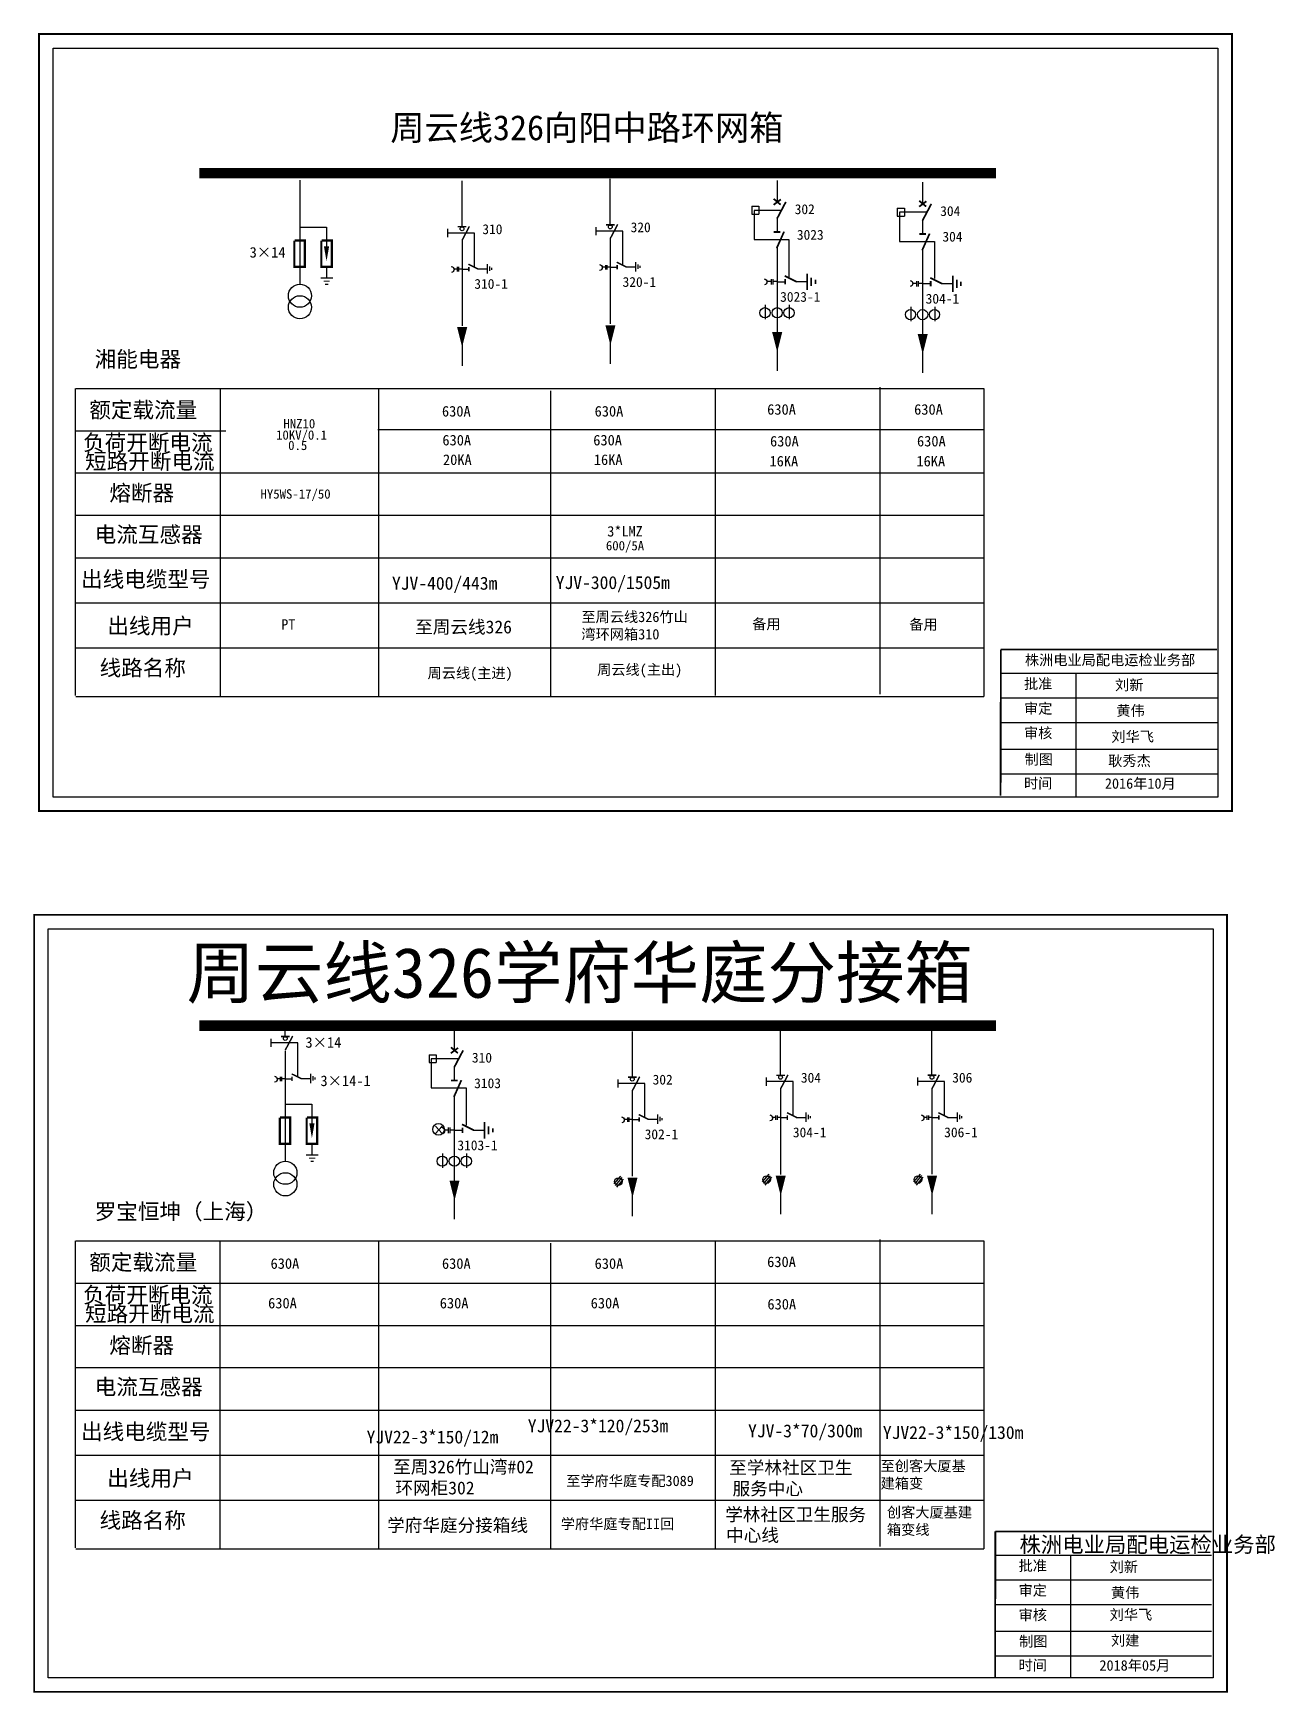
# Model space of a CAD drawing. Extents: x 981 to 1593, y -353 to -88.
# Drawn here: x 981.1 to 1179.2, y -352.9 to -88.2 of the extents above; entities that cross this region are included whole.
import ezdxf

# ---------------------------------------------------------------- set-up
doc = ezdxf.new("R2010")
doc.units = 0
doc.header["$LTSCALE"] = 5
doc.linetypes.add('ACAD_ISO02W100', pattern=[15, 12, -3])
doc.layers.get('0').update_dxf_attribs({"linetype": 'CONTINUOUS'})
doc.layers.add('1', color=7, linetype='CONTINUOUS')
doc.styles.add('H1', font='')
doc.styles.add('HZ', font='simkai_0.ttf', dxfattribs={"width": 0.75, "oblique": 9.998114})
doc.styles.get("Standard").update_dxf_attribs({"font": 'simkai_0.ttf', "width": 0.8})
doc.styles.add('字体', font='simkai_0.ttf', dxfattribs={"height": 2.5})
doc.styles.get('H1').set_extended_font_data('SimSun')

# ---------------------------------------------------------------- blocks, each defined once
blk = doc.blocks.new('JD')
for points in [[(-2, 0.2), (-2, -0.2), (2, 0.2), (2, -0.2)], [(1, -1.2), (1, -0.8), (-1, -1.2), (-1, -0.8)], [(-0.5, -1.8), (-0.5, -2.2), (0.5, -1.8), (0.5, -2.2)]]:
    blk.add_trace(points)

msp = doc.modelspace()

# ---------------------------------------------------------------- linework, layer by layer
for p, q in [((1023.61, -111.62), (1023.61, -128.26)), ((1023.59, -119.09), (1027.88, -119.09)), ((1027.88, -119.09), (1027.88, -122.23)), ((1027.88, -125.52), (1027.88, -127.15)), ((987.77, -144.84), (987.77, -193.81)), ((1010.89, -144.84), (1010.89, -193.98)), ((1036.16, -144.84), (1036.16, -193.98)), ((1063.61, -145.22), (1063.61, -193.98)), ((1089.88, -144.86), (1089.88, -193.83)), ((1116.19, -144.62), (1116.19, -193.6)), ((1132.76, -144.83), (1132.76, -193.98))]:
    msp.add_line(p, q)
at = {"color": 0}
for p, q in [((1049.45, -111.72), (1049.45, -119)), ((1073.11, -111.41), (1073.11, -118.69)), ((1099.76, -111.63), (1099.76, -115.11)), ((1122.97, -111.93), (1122.97, -115.41)), ((1095.73, -115.76), (1095.73, -117.02)), ((1095.73, -115.76), (1096.86, -115.76)), ((1100.32, -116.42), (1096.09, -116.42)), ((1096.09, -116.42), (1096.09, -121.06)), ((1096.86, -115.76), (1096.86, -117.02)), ((1118.95, -116.07), (1118.95, -117.32)), ((1118.95, -116.07), (1120.08, -116.07)), ((1120.08, -116.07), (1120.08, -117.32)), ((1095.73, -117.02), (1096.86, -117.02)), ((1099.76, -117.68), (1099.76, -119.8)), ((1118.95, -117.32), (1120.08, -117.32)), ((1123.54, -116.72), (1119.31, -116.72)), ((1119.31, -116.72), (1119.31, -121.36)), ((1122.97, -117.98), (1122.97, -120.1)), ((1049.5, -121.15), (1049.5, -134.84)), ((1073.16, -120.84), (1073.16, -134.53)), ((1096.09, -121.06), (1101.67, -121.06)), ((1101.67, -121.06), (1101.67, -127)), ((1119.31, -121.36), (1124.89, -121.36)), ((1124.89, -121.36), (1124.89, -127.3)), ((1099.76, -122.14), (1099.76, -135.95)), ((1122.97, -122.44), (1122.97, -136.25)), ((1049.5, -125.79), (1050.59, -125.79)), ((1052.01, -125.76), (1053.49, -125.76)), ((1073.16, -125.48), (1074.25, -125.48)), ((1075.67, -125.45), (1077.15, -125.45)), ((1099.76, -127.81), (1101.06, -127.81)), ((1102.77, -127.77), (1104.55, -127.77)), ((1122.97, -128.11), (1124.28, -128.11)), ((1125.99, -128.08), (1127.76, -128.08)), ((1097.88, -131.5), (1097.88, -133.8)), ((1101.72, -131.5), (1101.72, -133.8)), ((1121.1, -131.8), (1121.1, -134.1)), ((1124.93, -131.8), (1124.93, -134.1)), ((1049.5, -135.63), (1049.5, -141.21)), ((1073.15, -135.33), (1073.15, -140.9)), ((1099.77, -137.8), (1099.77, -142.01)), ((1122.98, -138.11), (1122.98, -142.31)), ((1021.25, -246.62), (1021.25, -248.16)), ((1048.26, -246.97), (1048.26, -250.45)), ((1076.63, -247.38), (1076.63, -254.65)), ((1100.29, -247.07), (1100.29, -254.35)), ((1124.43, -247.06), (1124.43, -254.34)), ((1021.27, -250.47), (1021.27, -268.15)), ((1044.24, -251.11), (1044.24, -252.36)), ((1044.24, -251.11), (1045.37, -251.11)), ((1045.37, -251.11), (1045.37, -252.36)), ((1044.24, -252.36), (1045.37, -252.36)), ((1048.83, -251.76), (1044.6, -251.76)), ((1044.6, -251.76), (1044.6, -256.4)), ((1048.26, -253.02), (1048.26, -255.14)), ((1021.3, -254.95), (1022.38, -254.95)), ((1023.81, -254.92), (1025.29, -254.92)), ((1044.6, -256.4), (1050.18, -256.4)), ((1050.18, -256.4), (1050.18, -262.34)), ((1100.33, -256.49), (1100.33, -270.19)), ((1124.48, -256.49), (1124.48, -270.18)), ((1021.26, -258.99), (1025.55, -258.99)), ((1025.55, -258.99), (1025.55, -262.12)), ((1048.26, -257.48), (1048.26, -271.29)), ((1076.67, -256.8), (1076.67, -270.49)), ((1076.67, -261.44), (1077.76, -261.44)), ((1079.18, -261.41), (1080.66, -261.41)), ((1100.33, -261.13), (1101.42, -261.13)), ((1102.84, -261.1), (1104.32, -261.1)), ((1124.48, -261.13), (1125.57, -261.13)), ((1126.99, -261.1), (1128.47, -261.1)), ((1048.26, -263.15), (1049.57, -263.15)), ((1051.27, -263.12), (1053.05, -263.12)), ((1025.55, -265.42), (1025.55, -267.04)), ((1046.39, -266.84), (1046.39, -269.14)), ((1050.22, -266.84), (1050.22, -269.14)), ((1074.77, -270.46), (1073.73, -271.71)), ((1075.01, -270.71), (1073.96, -271.95)), ((1075.21, -270.96), (1074.17, -272.21)), ((1076.67, -271.29), (1076.67, -276.86)), ((1098.43, -270.15), (1097.39, -271.4)), ((1098.66, -270.4), (1097.62, -271.65)), ((1098.87, -270.66), (1097.83, -271.9)), ((1100.33, -270.98), (1100.33, -276.56)), ((1122.58, -270.15), (1121.54, -271.4)), ((1122.81, -270.39), (1121.77, -271.64)), ((1123.02, -270.65), (1121.98, -271.9)), ((1124.48, -270.98), (1124.48, -276.55)), ((1048.27, -273.15), (1048.27, -277.35)), ((1116.19, -280.59), (1116.19, -329.57)), ((987.77, -280.81), (987.77, -329.78)), ((1010.88, -280.81), (1010.88, -329.95)), ((1036.15, -280.81), (1036.15, -329.95)), ((1063.6, -281.19), (1063.6, -329.95)), ((1089.88, -280.83), (1089.88, -329.8)), ((1132.75, -280.8), (1132.75, -329.95))]:
    msp.add_line(p, q, dxfattribs=at)
at = {"color": 0, "linetype": 'Continuous'}
for p, q in [((1053.53, -124.99), (1053.53, -126.48)), ((1053.88, -125.37), (1053.88, -126.06)), ((1054.22, -125.57), (1054.22, -125.89)), ((1077.19, -124.68), (1077.19, -126.17)), ((1077.54, -125.07), (1077.54, -125.76)), ((1077.88, -125.26), (1077.88, -125.59)), ((1135.46, -190.23), (1169.98, -190.23)), ((1147.44, -190.23), (1147.44, -209.86)), ((1135.46, -194.17), (1169.98, -194.17)), ((1135.46, -198.1), (1169.98, -198.1)), ((1135.46, -202.39), (1169.98, -202.39)), ((1135.46, -206.32), (1169.98, -206.32)), ((1025.33, -254.15), (1025.33, -255.64)), ((1025.68, -254.54), (1025.68, -255.23)), ((1026.02, -254.73), (1026.02, -255.05)), ((1080.71, -260.64), (1080.71, -262.14)), ((1081.05, -261.03), (1081.05, -261.72)), ((1081.4, -261.22), (1081.4, -261.55)), ((1104.36, -260.33), (1104.36, -261.83)), ((1104.71, -260.72), (1104.71, -261.41)), ((1105.06, -260.92), (1105.06, -261.24)), ((1128.51, -260.33), (1128.51, -261.82)), ((1128.86, -260.72), (1128.86, -261.41)), ((1129.21, -260.91), (1129.21, -261.23)), ((1046.34, -262.51), (1045.25, -263.67)), ((1045.25, -262.51), (1046.34, -263.67)), ((987.87, -280.8), (1132.75, -280.8)), ((987.77, -287.55), (1011.82, -287.55)), ((1011.82, -287.55), (1132.67, -287.55)), ((987.77, -294.28), (1030.48, -294.28)), ((1030.19, -294.28), (1132.75, -294.28)), ((987.77, -301.02), (1132.75, -301.02)), ((987.77, -307.83), (1132.75, -307.83)), ((987.77, -315.01), (1132.75, -315.01)), ((987.87, -322.17), (1132.75, -322.17)), ((987.87, -329.95), (1132.75, -329.95)), ((1134.6, -330.92), (1169.11, -330.92)), ((1146.58, -330.92), (1146.58, -350.54)), ((1134.6, -334.86), (1169.11, -334.86)), ((1134.6, -338.79), (1169.11, -338.79)), ((1134.6, -343.08), (1169.11, -343.08)), ((1134.6, -347.01), (1169.11, -347.01))]:
    msp.add_line(p, q, dxfattribs=at)
at = {"linetype": 'Continuous'}
for p, q in [((987.87, -144.83), (1132.76, -144.83)), ((987.77, -151.58), (1011.82, -151.58)), ((1036.09, -151.38), (1132.76, -151.38)), ((987.77, -158.31), (1030.49, -158.31)), ((1030.2, -158.31), (1132.76, -158.31)), ((987.77, -165.05), (1132.76, -165.05)), ((987.77, -171.87), (1132.76, -171.87)), ((987.77, -179.04), (1132.76, -179.04)), ((987.87, -186.2), (1132.76, -186.2)), ((987.87, -193.98), (1132.76, -193.98))]:
    msp.add_line(p, q, dxfattribs=at)
at = {"color": 0, "linetype": 'Continuous', "const_width": 0.277}
for points in [[(982, -88.29), (1172.36, -88.29), (1172.36, -212.23), (982, -212.23)], [(981.21, -228.81), (1171.56, -228.81), (1171.56, -352.75), (981.21, -352.75)]]:
    msp.add_lwpolyline(points, close=True, dxfattribs=at)
at = {"color": 0, "linetype": 'Continuous'}
for points in [[(984.24, -90.53), (1170.12, -90.53), (1170.12, -210), (984.24, -210)], [(983.45, -231.05), (1169.33, -231.05), (1169.33, -350.51), (983.45, -350.51)]]:
    msp.add_lwpolyline(points, close=True, dxfattribs=at)
for points, const_width in [([(1007.57, -110.5), (1134.71, -110.5)], 1.66), ([(1022.75, -121.24), (1022.75, -125.42), (1024.43, -125.42), (1024.43, -121.24), (1022.81, -121.24)], 0.354), ([(1027.05, -121.24), (1027.05, -125.42), (1028.72, -125.42), (1028.72, -121.24), (1027.1, -121.24)], 0.354)]:
    msp.add_lwpolyline(points, dxfattribs=dict(const_width=const_width))
at = {"color": 0}
for points, const_width in [([(1099.22, -115.53), (1100.37, -114.67)], 0.283), ([(1099.23, -114.58), (1100.34, -115.51)], 0.283), ([(1099.76, -117.75), (1101.17, -115.07)], 0.283), ([(1122.44, -115.83), (1123.59, -114.97)], 0.283), ([(1122.45, -114.89), (1123.56, -115.81)], 0.283), ([(1122.97, -118.06), (1124.39, -115.37)], 0.283), ([(1048.8, -119.03), (1050.2, -119.03)], 0.236), ([(1049.5, -121.21), (1050.68, -118.97)], 0.236), ([(1072.46, -118.72), (1073.85, -118.72)], 0.236), ([(1073.16, -120.9), (1074.34, -118.66)], 0.236), ([(1099.25, -119.87), (1100.3, -119.87)], 0.283), ([(1099.7, -122.48), (1100.89, -119.81)], 0.283), ([(1122.47, -120.18), (1123.52, -120.18)], 0.283), ([(1122.92, -122.79), (1124.11, -120.12)], 0.283), ([(1050.53, -125), (1052.1, -125.79)], 0.236), ([(1050.59, -125.43), (1050.59, -126.15)], 0.236), ([(1074.19, -124.7), (1075.76, -125.48)], 0.236), ([(1074.25, -125.12), (1074.25, -125.84)], 0.236), ([(1100.99, -126.87), (1102.88, -127.81)], 0.283), ([(1124.21, -127.17), (1126.1, -128.11)], 0.283), ([(1101.06, -127.37), (1101.06, -128.24)], 0.283), ([(1124.28, -127.68), (1124.28, -128.55)], 0.283), ([(1007.57, -246.47), (1134.71, -246.47)], 1.66), ([(1020.6, -248.19), (1021.99, -248.19)], 0.236), ([(1021.3, -250.37), (1022.48, -248.13)], 0.236), ([(1047.72, -250.87), (1048.87, -250.01)], 0.283), ([(1047.73, -249.93), (1048.84, -250.85)], 0.283), ([(1048.26, -253.1), (1049.68, -250.41)], 0.283), ([(1022.32, -254.17), (1023.9, -254.95)], 0.236), ([(1022.38, -254.59), (1022.38, -255.31)], 0.236), ([(1047.76, -255.22), (1048.8, -255.22)], 0.283), ([(1048.21, -257.83), (1049.4, -255.16)], 0.283), ([(1075.98, -254.68), (1077.37, -254.68)], 0.236), ([(1076.67, -256.86), (1077.85, -254.62)], 0.236), ([(1099.64, -254.38), (1101.03, -254.38)], 0.236), ([(1100.33, -256.55), (1101.51, -254.32)], 0.236), ([(1123.78, -254.37), (1125.18, -254.37)], 0.236), ([(1124.48, -256.55), (1125.66, -254.31)], 0.236), ([(1020.42, -261.13), (1020.42, -265.31), (1022.09, -265.31), (1022.09, -261.13), (1020.47, -261.13)], 0.354), ([(1024.71, -261.13), (1024.71, -265.31), (1026.39, -265.31), (1026.39, -261.13), (1024.76, -261.13)], 0.354), ([(1049.5, -262.21), (1051.38, -263.15)], 0.283), ([(1077.7, -260.66), (1079.27, -261.44)], 0.236), ([(1077.76, -261.08), (1077.76, -261.8)], 0.236), ([(1101.36, -260.35), (1102.93, -261.13)], 0.236), ([(1101.42, -260.77), (1101.42, -261.5)], 0.236), ([(1125.51, -260.35), (1127.08, -261.13)], 0.236), ([(1125.57, -260.77), (1125.57, -261.49)], 0.236), ([(1049.57, -262.72), (1049.57, -263.59)], 0.283)]:
    msp.add_lwpolyline(points, dxfattribs=dict(at, const_width=const_width))
for points in [[(1070.84, -119.08), (1070.84, -120.39)], [(1047.18, -119.39), (1047.18, -120.7)], [(1048.71, -125.78), (1048.21, -125.78)], [(1048.71, -125.45), (1048.71, -126.16)], [(1048.93, -125.45), (1048.93, -126.16)], [(1049.5, -125.78), (1048.93, -125.78)], [(1072.37, -125.47), (1071.87, -125.47)], [(1072.37, -125.14), (1072.37, -125.86)], [(1072.59, -125.14), (1072.59, -125.86)], [(1073.16, -125.47), (1072.59, -125.47)], [(1098.81, -127.79), (1098.21, -127.79)], [(1098.81, -127.4), (1098.81, -128.26)], [(1099.07, -127.4), (1099.07, -128.26)], [(1099.76, -127.79), (1099.07, -127.79)], [(1122.02, -128.1), (1121.43, -128.1)], [(1122.02, -127.7), (1122.02, -128.56)], [(1122.29, -127.7), (1122.29, -128.56)], [(1122.97, -128.1), (1122.29, -128.1)], [(1018.97, -248.55), (1018.97, -249.86)], [(1020.5, -254.94), (1020.01, -254.94)], [(1020.5, -254.61), (1020.5, -255.32)], [(1020.72, -254.61), (1020.72, -255.32)], [(1021.29, -254.94), (1020.72, -254.94)], [(1074.35, -255.04), (1074.35, -256.35)], [(1098.01, -254.73), (1098.01, -256.05)], [(1122.16, -254.73), (1122.16, -256.04)], [(1075.88, -261.43), (1075.38, -261.43)], [(1075.88, -261.1), (1075.88, -261.82)], [(1076.1, -261.1), (1076.1, -261.82)], [(1076.67, -261.43), (1076.1, -261.43)], [(1099.54, -261.12), (1099.04, -261.12)], [(1099.54, -260.79), (1099.54, -261.51)], [(1099.76, -260.79), (1099.76, -261.51)], [(1100.33, -261.12), (1099.76, -261.12)], [(1123.69, -261.12), (1123.19, -261.12)], [(1123.69, -260.79), (1123.69, -261.51)], [(1123.91, -260.79), (1123.91, -261.51)], [(1124.48, -261.12), (1123.91, -261.12)], [(1047.31, -263.14), (1046.72, -263.14)], [(1047.31, -262.74), (1047.31, -263.6)], [(1047.58, -262.74), (1047.58, -263.6)], [(1048.26, -263.14), (1047.58, -263.14)]]:
    msp.add_lwpolyline(points, dxfattribs=at)
msp.add_lwpolyline([(1027.88, -122.18, 0.825, 0, 0), (1027.88, -124.53, 0, 0, 0)], format="xyseb")
at = {"color": 0, "linetype": 'ACAD_ISO02W100'}
for points in [[(1051.49, -125.42), (1051.49, -120.04), (1047.18, -120.04)], [(1075.15, -125.11), (1075.15, -119.74), (1070.84, -119.74)], [(1023.29, -254.58), (1023.29, -249.21), (1018.97, -249.21)], [(1078.66, -261.07), (1078.66, -255.7), (1074.35, -255.7)], [(1102.32, -260.76), (1102.32, -255.39), (1098.01, -255.39)], [(1126.47, -260.76), (1126.47, -255.39), (1122.16, -255.39)]]:
    msp.add_lwpolyline(points, dxfattribs=at)
at = {"color": 0}
for points, format in [([(1047.79, -125.37, -0.877934), (1047.81, -126.33)], "xyb"), ([(1071.45, -125.06, -0.877934), (1071.46, -126.02)], "xyb"), ([(1097.73, -127.35, -0.877934), (1097.75, -128.3)], "xyb"), ([(1121, -127.61, -0.877934), (1121.02, -128.57)], "xyb"), ([(1049.52, -135.04, 1.61, 0, 0), (1049.52, -138.24, 0, 0, 0)], "xyseb"), ([(1073.18, -134.74, 1.61, 0, 0), (1073.18, -137.93, 0, 0, 0)], "xyseb"), ([(1099.79, -135.84, 1.61, 0, 0), (1099.79, -139.04, 0, 0, 0)], "xyseb"), ([(1123.01, -136.14, 1.61, 0, 0), (1123.01, -139.34, 0, 0, 0)], "xyseb"), ([(1019.58, -254.53, -0.877934), (1019.6, -255.49)], "xyb"), ([(1025.55, -262.07, 0.825, 0, 0), (1025.55, -264.42, 0, 0, 0)], "xyseb"), ([(1074.96, -261.03, -0.877934), (1074.98, -261.98)], "xyb"), ([(1098.62, -260.72, -0.877934), (1098.64, -261.67)], "xyb"), ([(1122.77, -260.71, -0.877934), (1122.79, -261.67)], "xyb"), ([(1046.21, -262.65, -0.877934), (1046.23, -263.8)], "xyb"), ([(1076.7, -270.7, 1.61, 0, 0), (1076.7, -273.89, 0, 0, 0)], "xyseb"), ([(1100.35, -270.39, 1.61, 0, 0), (1100.35, -273.59, 0, 0, 0)], "xyseb"), ([(1124.5, -270.39, 1.61, 0, 0), (1124.5, -273.58, 0, 0, 0)], "xyseb"), ([(1048.3, -271.19, 1.61, 0, 0), (1048.3, -274.38, 0, 0, 0)], "xyseb")]:
    msp.add_lwpolyline(points, format=format, dxfattribs=at)
at = {"color": 0, "linetype": 'Continuous', "const_width": 0.277}
for points in [[(1135.46, -186.48), (1135.44, -209.79)], [(1135.46, -186.48), (1169.98, -186.48)], [(1134.6, -327.16), (1134.58, -350.48)], [(1134.6, -327.16), (1169.11, -327.16)]]:
    msp.add_lwpolyline(points, dxfattribs=at)
at = {"color": 0}
for centre, radius in [((1049.5, -119.36), 0.302), ((1073.16, -119.06), 0.302), ((1097.84, -132.75), 0.817), ((1099.78, -132.75), 0.817), ((1101.68, -132.75), 0.817), ((1121.06, -133.05), 0.817), ((1123, -133.05), 0.817), ((1124.89, -133.05), 0.817), ((1021.3, -248.53), 0.302), ((1076.67, -255.02), 0.302), ((1100.33, -254.71), 0.302), ((1124.48, -254.71), 0.302), ((1046.35, -268.09), 0.817), ((1048.28, -268.09), 0.817), ((1050.18, -268.09), 0.817), ((1021.31, -269.93), 1.85), ((1021.31, -271.78), 1.85), ((1074.45, -271.34), 0.596), ((1098.1, -271.03), 0.596), ((1122.25, -271.03), 0.596)]:
    msp.add_circle(centre, radius, dxfattribs=at)
for centre in [(1023.64, -130.03), (1023.64, -131.88)]:
    msp.add_circle(centre, 1.85)
at = {"color": 0, "linetype": 'Continuous'}
msp.add_circle((1045.75, -263.01), 0.933, dxfattribs=at)
at = {"layer": '1', "color": 0}
msp.add_lwpolyline([(1046.2, -262.64, -0.877934), (1046.23, -263.79)], format="xyb", dxfattribs=at)

# ---------------------------------------------------------------- block references
at = {"color": 0, "xscale": 0.6604415997862816, "yscale": 0.6604415997862816, "zscale": 0.6604416, "rotation": 90}
for p in [(1104.57, -127.82), (1127.79, -128.13), (1053.08, -263.17)]:
    msp.add_blockref('JD', p, dxfattribs=at)
at = {"xscale": 0.4949563841739177, "yscale": 0.4949563841054623, "zscale": 0.4949563841933522}
msp.add_blockref('JD', (1027.91, -127.22), dxfattribs=at)
at = {"color": 0, "xscale": 0.4949563841739746, "yscale": 0.4949563841054214, "zscale": 0.4949563841933522}
msp.add_blockref('JD', (1025.58, -267.11), dxfattribs=at)

# ---------------------------------------------------------------- texts
at = {"color": 0}
for s, p in [('302', (1102.58, -117.02)), ('304', (1125.8, -117.32)), ('310', (1052.74, -120.21)), ('320', (1076.4, -119.9)), ('3023', (1102.93, -121.1)), ('304', (1126.15, -121.4)), ('320-1', (1075.12, -128.62)), ('310-1', (1051.46, -128.93)), ('3023-1', (1100.26, -131)), ('304-1', (1123.48, -131.3))]:
    msp.add_text(s, height=1.572, dxfattribs=at).set_placement(p)
for s, height, p in [('3×14', 1.684, (1015.61, -123.95)), ('630A', 1.684, (1046.3, -149.3)), ('630A', 1.684, (1070.66, -149.3)), ('630A', 1.684, (1098.19, -149.01)), ('630A', 1.684, (1121.64, -149.01)), ('630A', 1.684, (1046.37, -153.91)), ('630A', 1.684, (1070.44, -153.91)), ('630A', 1.684, (1098.65, -154.08)), ('630A', 1.684, (1122.1, -154.07)), ('20KA', 1.684, (1046.46, -157.03)), ('16KA', 1.684, (1070.53, -157.03)), ('16KA', 1.684, (1098.56, -157.26)), ('16KA', 1.684, (1122.01, -157.26)), ('3*LMZ', 1.661, (1072.68, -168.44))]:
    msp.add_text(s, height=height).set_placement(p)
at = {"style": 'HZ'}
for s, height, p in [('湘能电器', 2.525, (990.89, -141.41)), ('额定载流量', 2.525, (990.03, -149.5)), ('HNZ10', 1.494, (1021, -151.19)), ('负荷开断电流', 2.525, (989.03, -154.71)), ('10KV/0.1', 1.494, (1019.83, -153)), ('0.5', 1.494, (1021.76, -154.65)), ('短路开断电流', 2.525, (989.36, -157.7)), ('熔断器', 2.525, (993.23, -162.76)), ('HY5WS-17/50', 1.4945, (1017.35, -162.4)), ('电流互感器', 2.525, (990.89, -169.38)), ('600/5A', 1.494, (1072.46, -170.65)), ('出线电缆型号', 2.525, (988.71, -176.52)), ('出线用户', 2.525, (992.9, -183.95)), ('线路名称', 2.525, (991.67, -190.66))]:
    msp.add_text(s, height=height, dxfattribs=at).set_placement(p)
at = {"color": 0}
for s, height, style, p in [('YJV-400/443m', 2.0602, 'HZ', (1038.32, -176.93)), ('YJV-300/1505m', 2.0602, 'HZ', (1064.45, -176.82)), ('至周云线326', 2.06, 'HZ', (1042.02, -183.9)), ('周云线326学府华庭分接箱', 8, 'H1', (1005.55, -242.02)), ('3×14', 1.684, 'H1', (1024.52, -249.99)), ('310', 1.572, 'H1', (1051.08, -252.36)), ('304', 1.572, 'H1', (1103.57, -255.56)), ('306', 1.572, 'H1', (1127.72, -255.55)), ('3×14-1', 1.684, 'H1', (1026.91, -256.11)), ('3103', 1.572, 'H1', (1051.44, -256.44)), ('302', 1.572, 'H1', (1079.91, -255.86)), ('302-1', 1.572, 'H1', (1078.64, -264.58)), ('304-1', 1.572, 'H1', (1102.29, -264.28)), ('306-1', 1.572, 'H1', (1126.44, -264.27)), ('3103-1', 1.572, 'H1', (1048.76, -266.34)), ('罗宝恒坤（上海）', 2.525, 'H1', (990.89, -277.38)), ('额定载流量', 2.525, 'H1', (990.02, -285.47)), ('630A', 1.684, 'H1', (1018.95, -285.26)), ('630A', 1.684, 'H1', (1046.3, -285.26)), ('630A', 1.684, 'H1', (1070.66, -285.26)), ('630A', 1.684, 'H1', (1098.19, -284.98)), ('负荷开断电流', 2.525, 'H1', (989.03, -290.68)), ('短路开断电流', 2.525, 'H1', (989.35, -293.67)), ('630A', 1.684, 'H1', (1018.56, -291.57)), ('630A', 1.684, 'H1', (1045.95, -291.57)), ('630A', 1.684, 'H1', (1070.03, -291.57)), ('630A', 1.684, 'H1', (1098.23, -291.74)), ('熔断器', 2.525, 'H1', (993.22, -298.73)), ('电流互感器', 2.525, 'H1', (990.89, -305.35)), ('出线电缆型号', 2.525, 'H1', (988.71, -312.49)), ('YJV22-3*120/253m', 2.0602, 'H1', (1059.99, -311.34)), ('YJV22-3*150/12m', 2.0602, 'H1', (1034.27, -313.12)), ('YJV-3*70/300m', 2.0602, 'H1', (1095.14, -312.14)), ('YJV22-3*150/130m', 2.0602, 'H1', (1116.65, -312.4)), ('出线用户', 2.525, 'H1', (992.89, -319.92)), ('至周326竹山湾#02', 2.0602, 'H1', (1038.51, -317.88)), ('至学林社区卫生', 2.06, 'H1', (1092.13, -318)), ('环网柜302', 2.06, 'H1', (1038.87, -321.24)), ('服务中心', 2.06, 'H1', (1092.67, -321.35)), ('线路名称', 2.525, 'H1', (991.66, -326.63)), ('学府华庭分接箱线', 2.06, 'H1', (1037.55, -327.19)), ('学林社区卫生服务', 2.06, 'H1', (1091.5, -325.48)), ('中心线', 2.06, 'H1', (1091.64, -328.78))]:
    msp.add_text(s, height=height, dxfattribs=dict(at, style=style)).set_placement(p)
at = {"color": 0, "linetype": 'Continuous', "attachment_point": 1}
for s, insert, char_height, width, style in [('{\\fSimSun|b0|i0|c134|p2;周云线326向阳中路环网箱}', (1038.06, -101.23), 4, 71.227, '字体'), ('{\\fSimSun|b0|i0|c134|p2;PT}', (1020.65, -181.64), 1.6602, 18.4826, '字体'), ('{\\fSimSun|b0|i0|c134|p2;至周云线326竹山湾环网箱310}', (1068.55, -180.43), 1.6602, 18.4826, '字体'), ('{\\fSimSun|b0|i0|c134|p2;备用}', (1095.79, -181.56), 1.6602, 18.4826, '字体'), ('{\\fSimSun|b0|i0|c134|p2;备用}', (1120.87, -181.64), 1.6602, 18.4826, '字体'), ('株洲电业局配电运检业务部', (1139.32, -187.31), 1.6602, 45.388, '字体'), ('{\\fSimSun|b0|i0|c134|p2;周云线(主进)}', (1044, -189.39), 1.6602, 18.4826, '字体'), ('{\\fSimSun|b0|i0|c134|p2;周云线(主出)}', (1071.06, -188.85), 1.6602, 18.4826, '字体'), ('{\\fKaiTi_GB2312|b0|i0|c134|p49;批准}', (1139.17, -191.1), 1.6602, 12.9834, '字体'), ('{\\fSimSun|b0|i0|c134|p2;刘新}', (1153.7, -191.29), 1.6602, 12.9834, '字体'), ('\\f\uffbfﾬￌﾣﾤ_GB2312|b0|i0|c134|p49;审定', (1139.17, -195.04), 1.6602, 12.9834, '字体'), ('黄伟', (1153.91, -195.38), 1.66, 12.9834, '字体'), ('\\f\uffbfﾬￌﾣﾤ_GB2312|b0|i0|c134|p49;审核', (1139.17, -198.95), 1.6602, 12.9834, '字体'), ('刘华飞', (1153.11, -199.53), 1.66, 12.9834, '字体'), ('\\f\uffbfﾬￌﾣﾤ_GB2312|b0|i0|c134|p49;制图', (1139.26, -203.16), 1.6602, 12.9834, '字体'), ('{\\fSimSun|b0|i0|c134|p2;耿秀杰}', (1152.61, -203.4), 1.6602, 12.9834, '字体'), ('\\f\uffbfﾬￌﾣﾤ_GB2312|b0|i0|c134|p49;时间', (1139.17, -206.97), 1.6602, 12.9834, '字体'), ('2016{\\fSimSun|b0|i0|c134|p2;年}10{\\fSimSun|b0|i0|c134|p2;月}', (1152.08, -207.01), 1.6602, 12.9834, '字体'), ('至创客大厦基建箱变', (1116.29, -315.87), 1.66, 15.4223, 'H1'), ('{\\fSimSun|b0|i0|c134|p2;至学府华庭专配3089}', (1066.12, -318.25), 1.6602, 45.388, 'H1'), ('{\\fSimSun|b0|i0|c134|p2;学府华庭专配II回}', (1065.25, -325.11), 1.6602, 45.388, 'H1'), ('创客大厦基建箱变线', (1117.3, -323.26), 1.66, 15.4223, 'H1'), ('株洲电业局配电运检业务部', (1138.45, -327.99), 2.5, 45.388, '字体'), ('{\\fKaiTi_GB2312|b0|i0|c134|p49;批准}', (1138.3, -331.78), 1.6602, 12.9834, 'H1'), ('{\\fSimSun|b0|i0|c134|p2;刘新}', (1152.83, -331.97), 1.6602, 12.9834, '字体'), ('\\f\uffbfﾬￌﾣﾤ_GB2312|b0|i0|c134|p49;审定', (1138.3, -335.72), 1.6602, 12.9834, 'H1'), ('黄伟', (1153.05, -336.07), 1.66, 12.9834, '字体'), ('\\f\uffbfﾬￌﾣﾤ_GB2312|b0|i0|c134|p49;审核', (1138.3, -339.63), 1.6602, 12.9834, '字体'), ('{\\fSimSun|b0|i0|c134|p2;刘华飞}', (1152.83, -339.6), 1.6602, 12.9834, '字体'), ('\\f\uffbfﾬￌﾣﾤ_GB2312|b0|i0|c134|p49;制图', (1138.39, -343.85), 1.6602, 12.9834, '字体'), ('{\\fSimSun|b0|i0|c134|p2;刘建}', (1153.05, -343.7), 1.6602, 12.9834, '字体'), ('\\f\uffbfﾬￌﾣﾤ_GB2312|b0|i0|c134|p49;时间', (1138.3, -347.66), 1.6602, 12.9834, '字体'), ('2018{\\fSimSun|b0|i0|c134|p2;年}05{\\fSimSun|b0|i0|c134|p2;月}', (1151.21, -347.69), 1.6602, 14.8961, '字体')]:
    msp.add_mtext(s, dxfattribs=dict(at, insert=insert, char_height=char_height, width=width, style=style))

doc.saveas('drawing.dxf')
